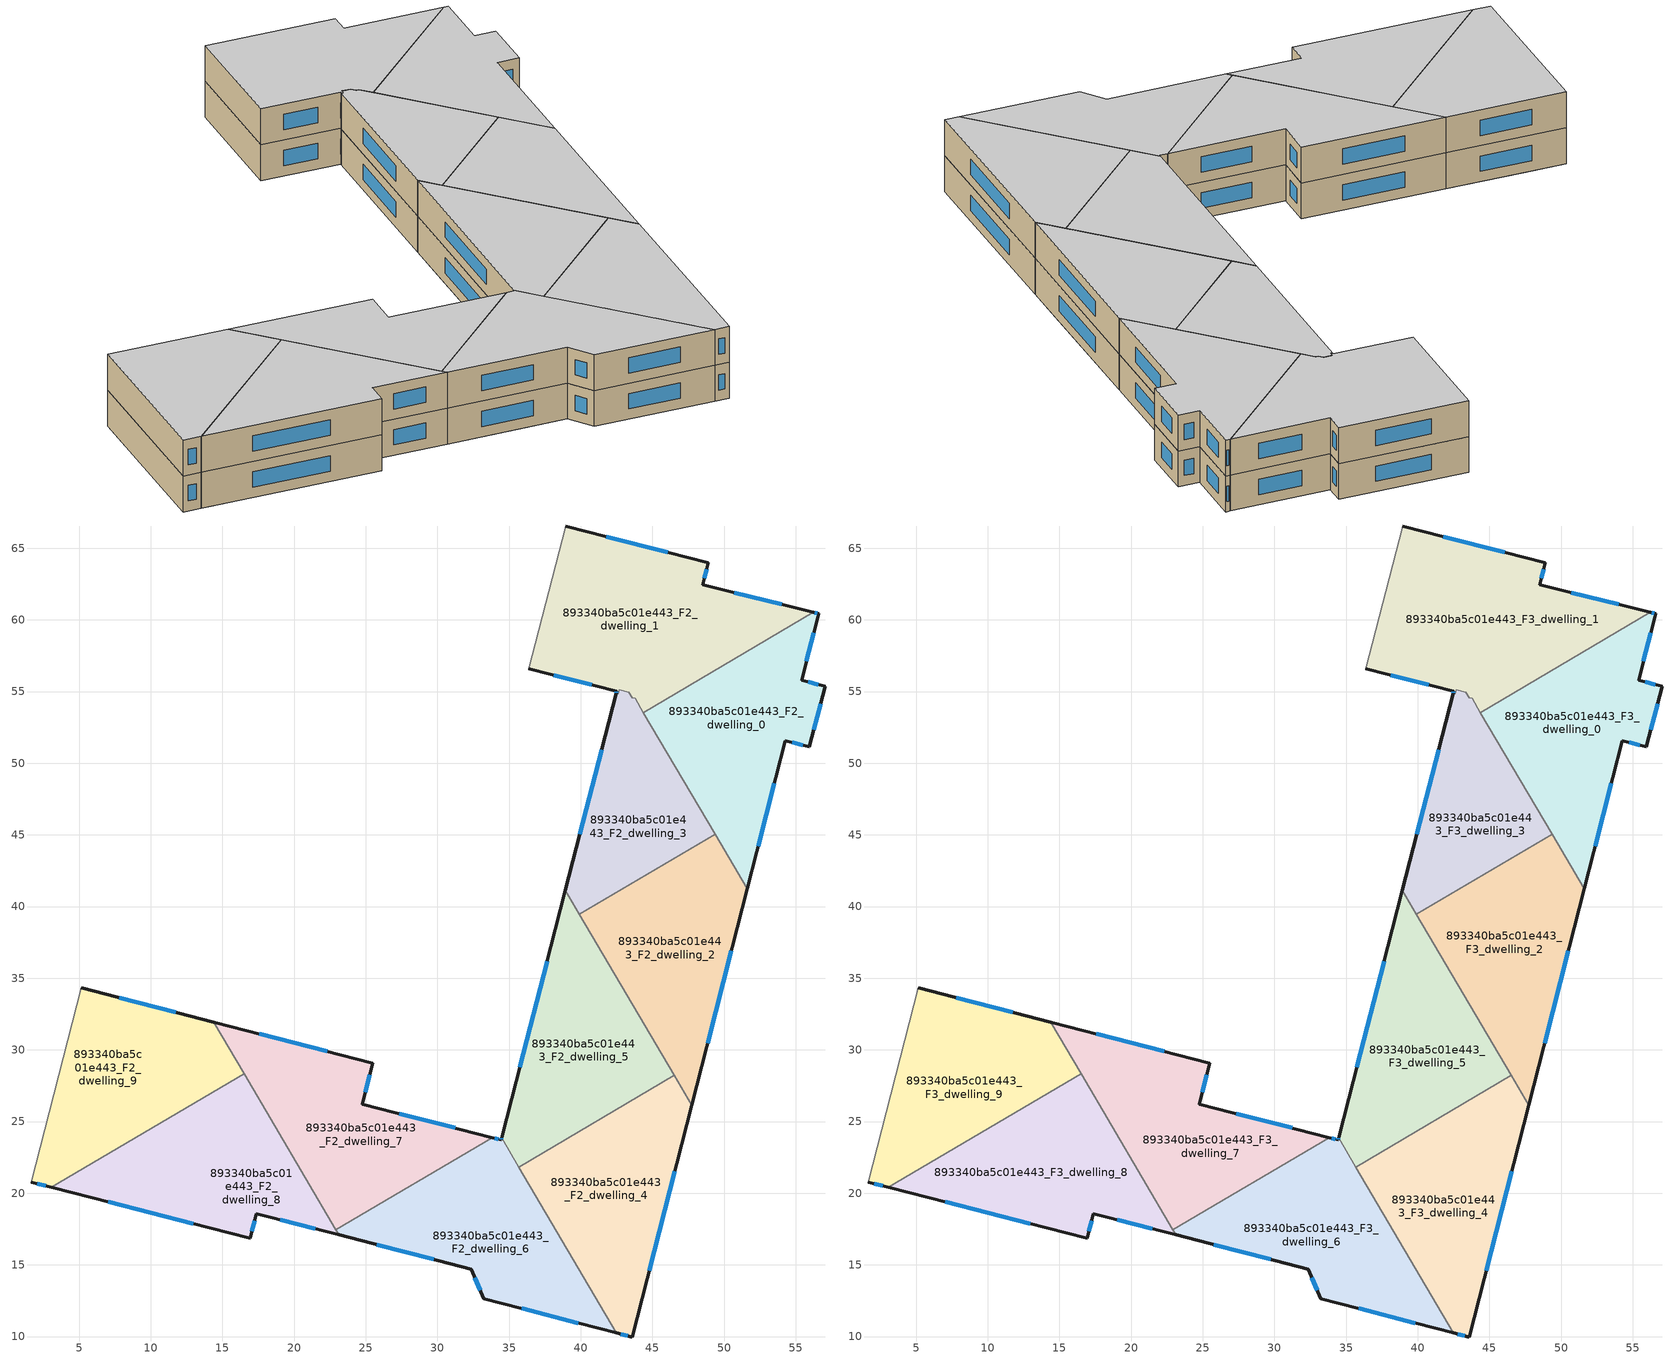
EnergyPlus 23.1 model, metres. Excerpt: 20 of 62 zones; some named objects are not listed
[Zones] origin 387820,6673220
893340ba5c01e443_F2_dwelling_0
 floor to 893340ba5c01e443_F1_dwelling_0 (EU_floor_Construction): 56.6,60.43 55.4,55.79 57.05,55.37 55.96,51.14 54.26,51.57 52.78,45.78 44.94,52.56 44.47,53.35 44.91,53.85 56.23,60.52 z6
 floor to 893340ba5c01e443_F1_dwelling_2 (EU_floor_Construction): 52.78,45.78 51.61,41.24 48.88,45.88 50.5,47.75 z6
 floor to 893340ba5c01e443_F1_dwelling_1 (EU_floor_Construction): 44.91,53.85 44.47,53.35 44.37,53.54 z6
 floor to 893340ba5c01e443_F1_dwelling_3 (EU_floor_Construction): 50.5,47.75 48.88,45.88 44.94,52.56 z6
 wall outside (EU_wall_Construction): 51.61,41.24 54.26,51.57 55.96,51.14 57.05,55.37 55.4,55.79 56.6,60.43 56.23,60.53 z6:9
 wall to 893340ba5c01e443_F2_dwelling_1 (EU_wall_Construction): 56.23,60.53 44.37,53.54 z6:9
 wall to 893340ba5c01e443_F2_dwelling_3 (EU_wall_Construction): 44.37,53.54 49.37,45.05 z6:9
 wall to 893340ba5c01e443_F2_dwelling_2 (EU_wall_Construction): 49.37,45.05 51.61,41.24 z6:9
 window (EU_Window_Construction): 56.27,52.35 56.74,54.16 / 54.75,51.45 55.47,51.26 / 52.37,44.19 53.5,48.62 / 56.5,60.46 56.34,60.5 / 55.74,57.12 56.26,59.11 / 56.58,55.49 55.87,55.67 z6.86:8.14
893340ba5c01e443_F2_dwelling_1
 floor to 893340ba5c01e443_F1_dwelling_1 (EU_floor_Construction): 48.9,63.98 48.51,62.46 51.68,61.67 44.91,53.85 44.37,53.54 43.78,54.53 43.58,54.58 43.36,54.95 42.69,55.12 42.61,54.83 42.47,54.87 42.5,55.01 36.37,56.59 38.94,66.55 z6
 floor to 893340ba5c01e443_F1_dwelling_0 (EU_floor_Construction): 56.23,60.52 44.91,53.85 51.68,61.67 z6
 wall outside (EU_wall_Construction): 36.37,56.59 42.5,55.01 42.47,54.87 / 56.23,60.53 48.51,62.46 48.9,63.98 38.94,66.55 z6:9
 wall adiabatic (EU_wall_Construction): 38.94,66.55 36.37,56.59 z6:9
 wall to 893340ba5c01e443_F2_dwelling_3 (EU_wall_Construction): 42.47,54.87 42.61,54.83 42.69,55.12 43.36,54.95 43.58,54.58 43.78,54.53 44.37,53.54 z6:9
 window (EU_Window_Construction): 42.49,54.97 42.48,54.91 / 38.12,56.14 40.75,55.46 / 46.05,64.72 41.79,65.82 / 48.62,62.89 48.79,63.55 / 54.03,61.08 50.71,61.91 z6.86:8.14
893340ba5c01e443_F2_dwelling_2
 floor to 893340ba5c01e443_F1_dwelling_2 (EU_floor_Construction): 49.37,45.05 51.61,41.24 48.52,29.15 43.33,33.64 41.28,37.12 46.9,43.59 z6
 floor adiabatic (EU_floor_Construction): 48.52,29.15 47.75,26.14 43.33,33.64 z6
 floor to 893340ba5c01e443_F1_dwelling_3 (EU_floor_Construction): 46.9,43.59 41.28,37.12 39.9,39.47 z6
 wall outside (EU_wall_Construction): 47.75,26.14 51.61,41.24 z6:9
 wall to 893340ba5c01e443_F2_dwelling_3 (EU_wall_Construction): 49.37,45.05 39.9,39.47 z6:9
 wall to 893340ba5c01e443_F2_dwelling_5 (EU_wall_Construction): 39.9,39.47 46.53,28.21 z6:9
 wall to 893340ba5c01e443_F2_dwelling_4 (EU_wall_Construction): 46.53,28.21 47.75,26.14 z6:9
 window (EU_Window_Construction): 48.85,30.46 50.51,36.92 z6.86:8.14
893340ba5c01e443_F2_dwelling_3
 floor to 893340ba5c01e443_F1_dwelling_3 (EU_floor_Construction): 44.94,52.56 48.88,45.88 46.9,43.59 39.9,39.47 38.92,41.13 42.43,54.74 z6
 floor to 893340ba5c01e443_F1_dwelling_2 (EU_floor_Construction): 48.88,45.88 49.37,45.05 46.9,43.59 z6
 floor to 893340ba5c01e443_F1_dwelling_1 (EU_floor_Construction): 43.78,54.53 44.47,53.35 44.28,53.13 42.43,54.74 42.47,54.87 42.61,54.83 42.69,55.12 43.36,54.95 43.58,54.58 z6
 floor to 893340ba5c01e443_F1_dwelling_0 (EU_floor_Construction): 44.48,53.35 44.94,52.56 44.28,53.13 z6
 wall outside (EU_wall_Construction): 42.47,54.87 38.92,41.13 z6:9
 wall to 893340ba5c01e443_F2_dwelling_5 (EU_wall_Construction): 38.92,41.13 39.9,39.47 z6:9
 window (EU_Window_Construction): 41.45,50.94 39.93,45.05 z6.86:8.14
893340ba5c01e443_F2_dwelling_4
 floor to 893340ba5c01e443_F1_dwelling_4 (EU_floor_Construction): 46.53,28.21 47.75,26.14 44.22,12.38 38.12,17.67 36.59,20.26 40.32,24.56 z6
 floor to 893340ba5c01e443_F1_dwelling_6 (EU_floor_Construction): 44.22,12.38 43.6,9.97 42.48,10.26 38.12,17.67 z6
 floor to 893340ba5c01e443_F1_dwelling_5 (EU_floor_Construction): 40.32,24.56 36.59,20.26 35.67,21.82 z6
 wall outside (EU_wall_Construction): 42.48,10.26 43.6,9.97 47.75,26.14 z6:9
 wall to 893340ba5c01e443_F2_dwelling_5 (EU_wall_Construction): 46.53,28.21 35.67,21.82 z6:9
 wall to 893340ba5c01e443_F2_dwelling_6 (EU_wall_Construction): 35.67,21.82 42.48,10.26 z6:9
 window (EU_Window_Construction): 44.79,14.59 46.56,21.52 / 42.8,10.17 43.28,10.05 z6.86:8.14
893340ba5c01e443_F2_dwelling_5
 floor to 893340ba5c01e443_F1_dwelling_5 (EU_floor_Construction): 43.33,33.63 45.3,30.3 40.32,24.56 35.67,21.82 34.47,23.86 38.15,38.13 z6
 floor to 893340ba5c01e443_F1_dwelling_4 (EU_floor_Construction): 45.3,30.3 46.53,28.21 40.32,24.56 z6
 floor adiabatic (EU_floor_Construction): 38.92,41.13 43.33,33.63 38.15,38.13 z6
 wall outside (EU_wall_Construction): 38.92,41.13 34.47,23.86 z6:9
 wall to 893340ba5c01e443_F2_dwelling_6 (EU_wall_Construction): 34.47,23.86 35.67,21.82 z6:9
 window (EU_Window_Construction): 37.65,36.19 35.74,28.79 z6.86:8.14
893340ba5c01e443_F2_dwelling_6
 floor to 893340ba5c01e443_F1_dwelling_6 (EU_floor_Construction): 38.12,17.67 42.48,10.26 33.24,12.64 32.37,14.71 29.12,15.54 25.79,18.42 27.09,19.92 32.11,22.88 z6
 floor to 893340ba5c01e443_F1_dwelling_4 (EU_floor_Construction): 36.59,20.25 38.12,17.67 35.97,19.53 z6
 floor to 893340ba5c01e443_F1_dwelling_8 (EU_floor_Construction): 29.12,15.54 23.14,17.08 22.92,17.46 25.29,18.86 z6
 floor to 893340ba5c01e443_F1_dwelling_7 (EU_floor_Construction): 27.09,19.92 25.79,18.42 25.29,18.86 z6
 floor adiabatic (EU_floor_Construction): 34.47,23.86 36.59,20.25 35.97,19.53 32.11,22.88 33.82,23.88 34.43,23.72 z6
 wall outside (EU_wall_Construction): 34.47,23.86 34.43,23.72 33.82,23.88 / 23.14,17.08 32.37,14.71 33.24,12.64 42.48,10.26 z6:9
 wall to 893340ba5c01e443_F2_dwelling_7 (EU_wall_Construction): 33.82,23.88 22.92,17.46 z6:9
 wall to 893340ba5c01e443_F2_dwelling_8 (EU_wall_Construction): 22.92,17.46 23.14,17.08 z6:9
 window (EU_Window_Construction): 34.26,23.77 33.99,23.84 / 34.46,23.82 34.45,23.76 / 35.88,11.96 39.84,10.94 / 32.62,14.12 32.99,13.23 / 25.78,16.4 29.73,15.39 z6.86:8.14
893340ba5c01e443_F2_dwelling_7
 floor to 893340ba5c01e443_F1_dwelling_7 (EU_floor_Construction): 25.48,29.08 24.75,26.22 29.73,24.94 30.7,24.09 27.09,19.92 25.29,18.86 18.77,24.51 14.39,31.94 z6
 floor to 893340ba5c01e443_F1_dwelling_6 (EU_floor_Construction): 32.11,22.88 27.09,19.92 30.7,24.09 z6
 floor to 893340ba5c01e443_F1_dwelling_8 (EU_floor_Construction): 25.29,18.86 22.92,17.46 18.77,24.51 z6
 floor adiabatic (EU_floor_Construction): 33.82,23.88 32.11,22.88 29.73,24.94 z6
 wall outside (EU_wall_Construction): 33.82,23.88 24.75,26.22 25.48,29.08 14.39,31.94 z6:9
 wall to 893340ba5c01e443_F2_dwelling_9 (EU_wall_Construction): 14.39,31.94 16.51,28.34 z6:9
 wall to 893340ba5c01e443_F2_dwelling_8 (EU_wall_Construction): 16.51,28.34 22.92,17.46 z6:9
 window (EU_Window_Construction): 31.23,24.55 27.34,25.55 / 22.32,29.89 17.56,31.12 / 24.96,27.04 25.27,28.26 z6.86:8.14
893340ba5c01e443_F2_dwelling_8
 floor to 893340ba5c01e443_F1_dwelling_8 (EU_floor_Construction): 18.77,24.51 23.14,17.08 17.37,18.57 16.92,16.85 10.71,18.45 17.16,25.9 z6
 floor to 893340ba5c01e443_F1_dwelling_9 (EU_floor_Construction): 17.16,25.9 10.71,18.45 3.82,20.22 4.94,21.52 15.22,27.58 z6
 floor to 893340ba5c01e443_F1_dwelling_10 (EU_floor_Construction): 4.94,21.52 3.82,20.22 3.07,20.42 z6
 floor to 893340ba5c01e443_F1_dwelling_7 (EU_floor_Construction): 16.51,28.34 18.77,24.51 15.22,27.58 z6
 wall outside (EU_wall_Construction): 3.07,20.42 16.92,16.85 17.37,18.57 23.14,17.08 z6:9
 wall to 893340ba5c01e443_F2_dwelling_9 (EU_wall_Construction): 16.51,28.34 3.07,20.42 z6:9
 window (EU_Window_Construction): 19.02,18.15 21.49,17.51 / 17.05,17.34 17.24,18.08 / 7.03,19.4 12.96,17.87 z6.86:8.14
893340ba5c01e443_F2_dwelling_9
 floor to 893340ba5c01e443_F1_dwelling_10 (EU_floor_Construction): 8.41,33.48 12.35,30.07 4.94,21.52 3.07,20.42 1.67,20.78 5.16,34.32 z6
 floor to 893340ba5c01e443_F1_dwelling_7 (EU_floor_Construction): 14.39,31.94 16.51,28.34 15.22,27.58 8.41,33.48 z6
 floor to 893340ba5c01e443_F1_dwelling_9 (EU_floor_Construction): 15.22,27.58 4.94,21.52 12.35,30.07 z6
 wall outside (EU_wall_Construction): 1.67,20.78 3.07,20.42 / 14.39,31.94 5.16,34.32 z6:9
 wall adiabatic (EU_wall_Construction): 5.16,34.32 1.67,20.78 z6:9
 window (EU_Window_Construction): 2.07,20.68 2.67,20.52 / 11.75,32.62 7.8,33.64 z6.86:8.14
893340ba5c01e443_F3_dwelling_0
 floor to 893340ba5c01e443_F2_dwelling_0 (EU_floor_Construction): 56.6,60.43 55.4,55.79 57.05,55.37 55.96,51.14 54.26,51.57 51.61,41.24 44.37,53.54 56.23,60.53 z9
 wall outside (EU_wall_Construction): 51.61,41.24 54.26,51.57 55.96,51.14 57.05,55.37 55.4,55.79 56.6,60.43 56.23,60.53 z9:12
 wall to 893340ba5c01e443_F3_dwelling_1 (EU_wall_Construction): 56.23,60.53 44.37,53.54 z9:12
 wall to 893340ba5c01e443_F3_dwelling_3 (EU_wall_Construction): 44.37,53.54 49.37,45.05 z9:12
 wall to 893340ba5c01e443_F3_dwelling_2 (EU_wall_Construction): 49.37,45.05 51.61,41.24 z9:12
 window (EU_Window_Construction): 56.27,52.35 56.74,54.16 / 54.75,51.45 55.47,51.26 / 52.37,44.19 53.5,48.62 / 56.5,60.46 56.34,60.5 / 55.74,57.12 56.26,59.11 / 56.58,55.49 55.87,55.67 z9.86:11.14
 ceiling to 893340ba5c01e443_F4_dwelling_0 (EU_floor_Construction): 51.61,41.24 54.26,51.57 55.96,51.14 57.05,55.37 55.4,55.79 56.6,60.43 56.23,60.53 44.37,53.54 z12
893340ba5c01e443_F3_dwelling_1
 floor to 893340ba5c01e443_F2_dwelling_1 (EU_floor_Construction): 56.23,60.53 44.37,53.54 43.78,54.53 43.58,54.58 43.36,54.95 42.69,55.12 42.61,54.83 42.47,54.87 42.5,55.01 36.37,56.59 38.94,66.55 48.9,63.98 48.51,62.46 z9
 wall outside (EU_wall_Construction): 36.37,56.59 42.5,55.01 42.47,54.87 / 56.23,60.53 48.51,62.46 48.9,63.98 38.94,66.55 z9:12
 wall adiabatic (EU_wall_Construction): 38.94,66.55 36.37,56.59 z9:12
 wall to 893340ba5c01e443_F3_dwelling_3 (EU_wall_Construction): 42.47,54.87 42.61,54.83 42.69,55.12 43.36,54.95 43.58,54.58 43.78,54.53 44.37,53.54 z9:12
 window (EU_Window_Construction): 42.49,54.97 42.48,54.91 / 38.12,56.14 40.75,55.46 / 46.05,64.72 41.79,65.82 / 48.62,62.89 48.79,63.55 / 54.03,61.08 50.71,61.91 z9.86:11.14
 ceiling to 893340ba5c01e443_F4_dwelling_1 (EU_floor_Construction): 56.23,60.53 48.51,62.46 48.9,63.98 38.94,66.55 36.37,56.59 42.5,55.01 42.47,54.87 42.61,54.83 42.69,55.12 43.36,54.95 43.58,54.58 43.78,54.53 44.37,53.54 z12
893340ba5c01e443_F3_dwelling_2
 floor to 893340ba5c01e443_F2_dwelling_2 (EU_floor_Construction): 49.37,45.05 51.61,41.24 47.75,26.14 39.9,39.47 z9
 wall outside (EU_wall_Construction): 47.75,26.14 51.61,41.24 z9:12
 wall to 893340ba5c01e443_F3_dwelling_3 (EU_wall_Construction): 49.37,45.05 39.9,39.47 z9:12
 wall to 893340ba5c01e443_F3_dwelling_5 (EU_wall_Construction): 39.9,39.47 46.53,28.21 z9:12
 wall to 893340ba5c01e443_F3_dwelling_4 (EU_wall_Construction): 46.53,28.21 47.75,26.14 z9:12
 window (EU_Window_Construction): 48.85,30.46 50.51,36.92 z9.86:11.14
 ceiling to 893340ba5c01e443_F4_dwelling_2 (EU_floor_Construction): 47.75,26.14 51.61,41.24 49.37,45.05 39.9,39.47 z12
893340ba5c01e443_F3_dwelling_3
 floor to 893340ba5c01e443_F2_dwelling_3 (EU_floor_Construction): 43.78,54.53 49.37,45.05 39.9,39.47 38.92,41.13 42.47,54.87 42.61,54.83 42.69,55.12 43.36,54.95 43.58,54.58 z9
 wall outside (EU_wall_Construction): 42.47,54.87 38.92,41.13 z9:12
 wall to 893340ba5c01e443_F3_dwelling_5 (EU_wall_Construction): 38.92,41.13 39.9,39.47 z9:12
 window (EU_Window_Construction): 41.45,50.94 39.93,45.05 z9.86:11.14
 ceiling to 893340ba5c01e443_F4_dwelling_3 (EU_floor_Construction): 49.37,45.05 43.78,54.53 43.58,54.58 43.36,54.95 42.69,55.12 42.61,54.83 42.47,54.87 38.92,41.13 39.9,39.47 z12
893340ba5c01e443_F3_dwelling_4
 floor to 893340ba5c01e443_F2_dwelling_4 (EU_floor_Construction): 46.53,28.21 47.75,26.14 43.6,9.97 42.48,10.26 35.67,21.82 z9
 wall outside (EU_wall_Construction): 42.48,10.26 43.6,9.97 47.75,26.14 z9:12
 wall to 893340ba5c01e443_F3_dwelling_5 (EU_wall_Construction): 46.53,28.21 35.67,21.82 z9:12
 wall to 893340ba5c01e443_F3_dwelling_6 (EU_wall_Construction): 35.67,21.82 42.48,10.26 z9:12
 window (EU_Window_Construction): 44.79,14.59 46.56,21.52 / 42.8,10.17 43.28,10.05 z9.86:11.14
 ceiling to 893340ba5c01e443_F4_dwelling_4 (EU_floor_Construction): 43.6,9.97 47.75,26.14 46.53,28.21 35.67,21.82 42.48,10.26 z12
893340ba5c01e443_F3_dwelling_5
 floor to 893340ba5c01e443_F2_dwelling_5 (EU_floor_Construction): 38.92,41.13 46.53,28.21 35.67,21.82 34.47,23.86 z9
 wall outside (EU_wall_Construction): 38.92,41.13 34.47,23.86 z9:12
 wall to 893340ba5c01e443_F3_dwelling_6 (EU_wall_Construction): 34.47,23.86 35.67,21.82 z9:12
 window (EU_Window_Construction): 37.65,36.19 35.74,28.79 z9.86:11.14
 ceiling to 893340ba5c01e443_F4_dwelling_5 (EU_floor_Construction): 46.53,28.21 38.92,41.13 34.47,23.86 35.67,21.82 z12
893340ba5c01e443_F3_dwelling_6
 floor to 893340ba5c01e443_F2_dwelling_6 (EU_floor_Construction): 34.47,23.86 42.48,10.26 33.24,12.64 32.37,14.71 23.14,17.08 22.92,17.46 33.82,23.88 34.43,23.72 z9
 wall outside (EU_wall_Construction): 34.47,23.86 34.43,23.72 33.82,23.88 / 23.14,17.08 32.37,14.71 33.24,12.64 42.48,10.26 z9:12
 wall to 893340ba5c01e443_F3_dwelling_7 (EU_wall_Construction): 33.82,23.88 22.92,17.46 z9:12
 wall to 893340ba5c01e443_F3_dwelling_8 (EU_wall_Construction): 22.92,17.46 23.14,17.08 z9:12
 window (EU_Window_Construction): 34.26,23.77 33.99,23.84 / 34.46,23.82 34.45,23.76 / 35.88,11.96 39.84,10.94 / 32.62,14.12 32.99,13.23 / 25.78,16.4 29.73,15.39 z9.86:11.14
 ceiling to 893340ba5c01e443_F4_dwelling_6 (EU_floor_Construction): 42.48,10.26 34.47,23.86 34.43,23.72 33.82,23.88 22.92,17.46 23.14,17.08 32.37,14.71 33.24,12.64 z12
893340ba5c01e443_F3_dwelling_7
 floor to 893340ba5c01e443_F2_dwelling_7 (EU_floor_Construction): 33.82,23.88 22.92,17.46 14.39,31.94 25.48,29.08 24.75,26.22 z9
 wall outside (EU_wall_Construction): 33.82,23.88 24.75,26.22 25.48,29.08 14.39,31.94 z9:12
 wall to 893340ba5c01e443_F3_dwelling_9 (EU_wall_Construction): 14.39,31.94 16.51,28.34 z9:12
 wall to 893340ba5c01e443_F3_dwelling_8 (EU_wall_Construction): 16.51,28.34 22.92,17.46 z9:12
 window (EU_Window_Construction): 31.23,24.55 27.34,25.55 / 22.32,29.89 17.56,31.12 / 24.96,27.04 25.27,28.26 z9.86:11.14
 ceiling to 893340ba5c01e443_F4_dwelling_7 (EU_floor_Construction): 33.82,23.88 24.75,26.22 25.48,29.08 14.39,31.94 22.92,17.46 z12
893340ba5c01e443_F3_dwelling_8
 floor to 893340ba5c01e443_F2_dwelling_8 (EU_floor_Construction): 16.51,28.34 23.14,17.08 17.37,18.57 16.92,16.85 3.07,20.42 z9
 wall outside (EU_wall_Construction): 3.07,20.42 16.92,16.85 17.37,18.57 23.14,17.08 z9:12
 wall to 893340ba5c01e443_F3_dwelling_9 (EU_wall_Construction): 16.51,28.34 3.07,20.42 z9:12
 window (EU_Window_Construction): 19.02,18.15 21.49,17.51 / 17.05,17.34 17.24,18.08 / 7.03,19.4 12.96,17.87 z9.86:11.14
 ceiling to 893340ba5c01e443_F4_dwelling_8 (EU_floor_Construction): 23.14,17.08 16.51,28.34 3.07,20.42 16.92,16.85 17.37,18.57 z12
893340ba5c01e443_F3_dwelling_9
 floor to 893340ba5c01e443_F2_dwelling_9 (EU_floor_Construction): 14.39,31.94 16.51,28.34 3.07,20.42 1.67,20.78 5.16,34.32 z9
 wall outside (EU_wall_Construction): 1.67,20.78 3.07,20.42 / 14.39,31.94 5.16,34.32 z9:12
 wall adiabatic (EU_wall_Construction): 5.16,34.32 1.67,20.78 z9:12
 window (EU_Window_Construction): 2.07,20.68 2.67,20.52 / 11.75,32.62 7.8,33.64 z9.86:11.14
 ceiling to 893340ba5c01e443_F4_dwelling_9 (EU_floor_Construction): 16.51,28.34 14.39,31.94 5.16,34.32 1.67,20.78 3.07,20.42 z12
[Building]
EU S2 Campaign: North Axis=0; Terrain=City; Solar Distribution=FullExterior
[Site:Location]
Helsinki-Vantaa.AP: Latitude=60.317; Longitude=24.963; Time Zone=2; Elevation=54.6
[SizingPeriod:WeatherFileDays]
AnnualSizingPeriod: Begin Month=1; Begin Day of Month=1; End Month=12; End Day of Month=31; Day of Week for Start Day=Monday; Use Weather File Daylight Saving Period=No; Use Weather File Rain and Snow Indicators=No
[MATERIAL]
EU_InternalMass_Material: Roughness=MediumRough; Thickness=0.1; Conductivity=1; Density=1800; Specific Heat=900; Thermal Absorptance=0.9; Solar Absorptance=0.7; Visible Absorptance=0.7
[MATERIAL:NOMASS] Roughness=MediumRough; Thermal Absorptance=0.9; Solar Absorptance=0.7; Visible Absorptance=0.7
Name | Thermal Resistance
EU_wall_NoMass | 5.91765
EU_floor_NoMass | 6.2875
[WINDOWMATERIAL:SIMPLEGLAZINGSYSTEM]
EU_Window_SimpleGlazing: UFactor=0.994035; Solar Heat Gain Coefficient=0.7; Visible Transmittance=0.7
[CONSTRUCTION]
EU_wall_Construction: EU_wall_NoMass
EU_floor_Construction: EU_floor_NoMass
EU_Window_Construction: EU_Window_SimpleGlazing
EU_InternalMass_Construction: EU_InternalMass_Material
[ZONE] Type=1; Multiplier=1; Ceiling Height=autocalculate; Floor Area=autocalculate; Part of Total Floor Area=Yes
Name | Volume
893340ba5c01e443_F2_dwelling_0; 893340ba5c01e443_F3_dwelling_0; 893340ba5c01e443_F2_dwelling_9; 893340ba5c01e443_F3_dwelling_9 | 327.978
893340ba5c01e443_F2_dwelling_1; 893340ba5c01e443_F3_dwelling_1 | 413.249
893340ba5c01e443_F2_dwelling_2; 893340ba5c01e443_F3_dwelling_2 | 327.999
893340ba5c01e443_F2_dwelling_3; 893340ba5c01e443_F3_dwelling_3 | 242.728
893340ba5c01e443_F2_dwelling_4; 893340ba5c01e443_F3_dwelling_4; 893340ba5c01e443_F2_dwelling_7; 893340ba5c01e443_F3_dwelling_7 | 327.981
893340ba5c01e443_F2_dwelling_5; 893340ba5c01e443_F3_dwelling_5 | 327.992
893340ba5c01e443_F2_dwelling_6; 893340ba5c01e443_F3_dwelling_6 | 327.973
893340ba5c01e443_F2_dwelling_8; 893340ba5c01e443_F3_dwelling_8 | 328.012
[INTERNALMASS] Construction=EU_InternalMass_Construction
Name | Zone or ZoneList | Surface Area
893340ba5c01e443_F2_dwelling_0_EU_InternalMass | 893340ba5c01e443_F2_dwelling_0 | 109.326
893340ba5c01e443_F2_dwelling_1_EU_InternalMass | 893340ba5c01e443_F2_dwelling_1 | 137.752
893340ba5c01e443_F2_dwelling_2_EU_InternalMass | 893340ba5c01e443_F2_dwelling_2 | 109.333
893340ba5c01e443_F2_dwelling_3_EU_InternalMass | 893340ba5c01e443_F2_dwelling_3 | 80.908
893340ba5c01e443_F2_dwelling_4_EU_InternalMass | 893340ba5c01e443_F2_dwelling_4 | 109.327
893340ba5c01e443_F2_dwelling_5_EU_InternalMass | 893340ba5c01e443_F2_dwelling_5 | 109.33
893340ba5c01e443_F2_dwelling_6_EU_InternalMass | 893340ba5c01e443_F2_dwelling_6 | 109.324
893340ba5c01e443_F2_dwelling_7_EU_InternalMass | 893340ba5c01e443_F2_dwelling_7 | 109.328
893340ba5c01e443_F2_dwelling_8_EU_InternalMass | 893340ba5c01e443_F2_dwelling_8 | 109.337
893340ba5c01e443_F2_dwelling_9_EU_InternalMass | 893340ba5c01e443_F2_dwelling_9 | 109.326
893340ba5c01e443_F3_dwelling_0_EU_InternalMass | 893340ba5c01e443_F3_dwelling_0 | 109.326
893340ba5c01e443_F3_dwelling_1_EU_InternalMass | 893340ba5c01e443_F3_dwelling_1 | 137.752
893340ba5c01e443_F3_dwelling_2_EU_InternalMass | 893340ba5c01e443_F3_dwelling_2 | 109.333
893340ba5c01e443_F3_dwelling_3_EU_InternalMass | 893340ba5c01e443_F3_dwelling_3 | 80.908
893340ba5c01e443_F3_dwelling_4_EU_InternalMass | 893340ba5c01e443_F3_dwelling_4 | 109.327
893340ba5c01e443_F3_dwelling_5_EU_InternalMass | 893340ba5c01e443_F3_dwelling_5 | 109.33
893340ba5c01e443_F3_dwelling_6_EU_InternalMass | 893340ba5c01e443_F3_dwelling_6 | 109.324
893340ba5c01e443_F3_dwelling_7_EU_InternalMass | 893340ba5c01e443_F3_dwelling_7 | 109.328
893340ba5c01e443_F3_dwelling_8_EU_InternalMass | 893340ba5c01e443_F3_dwelling_8 | 109.337
893340ba5c01e443_F3_dwelling_9_EU_InternalMass | 893340ba5c01e443_F3_dwelling_9 | 109.326
[OTHEREQUIPMENT] Fuel Type=Electricity; Design Level Calculation Method=Watts/Area; Power per Zone Floor Area=1; Fraction Latent=0; Fraction Radiant=0; Fraction Lost=0; Carbon Dioxide Generation Rate=0; EndUse Subcategory=EU_Step8_InternalGains
Name | Zone or ZoneList or Space or SpaceList | Schedule
EU_Step8_InternalGain_893340ba5c01e443_F2_dwelling_0_f000 | 893340ba5c01e443_F2_dwelling_0 | EU_Step8_GainSchedule_893340ba5c01e443_F2_dwelling_0_f000
EU_Step8_InternalGain_893340ba5c01e443_F2_dwelling_1_f000 | 893340ba5c01e443_F2_dwelling_1 | EU_Step8_GainSchedule_893340ba5c01e443_F2_dwelling_1_f000
EU_Step8_InternalGain_893340ba5c01e443_F2_dwelling_2_f000 | 893340ba5c01e443_F2_dwelling_2 | EU_Step8_GainSchedule_893340ba5c01e443_F2_dwelling_2_f000
EU_Step8_InternalGain_893340ba5c01e443_F2_dwelling_3_f000 | 893340ba5c01e443_F2_dwelling_3 | EU_Step8_GainSchedule_893340ba5c01e443_F2_dwelling_3_f000
EU_Step8_InternalGain_893340ba5c01e443_F2_dwelling_4_f000 | 893340ba5c01e443_F2_dwelling_4 | EU_Step8_GainSchedule_893340ba5c01e443_F2_dwelling_4_f000
EU_Step8_InternalGain_893340ba5c01e443_F2_dwelling_5_f000 | 893340ba5c01e443_F2_dwelling_5 | EU_Step8_GainSchedule_893340ba5c01e443_F2_dwelling_5_f000
EU_Step8_InternalGain_893340ba5c01e443_F2_dwelling_6_f000 | 893340ba5c01e443_F2_dwelling_6 | EU_Step8_GainSchedule_893340ba5c01e443_F2_dwelling_6_f000
EU_Step8_InternalGain_893340ba5c01e443_F2_dwelling_7_f000 | 893340ba5c01e443_F2_dwelling_7 | EU_Step8_GainSchedule_893340ba5c01e443_F2_dwelling_7_f000
EU_Step8_InternalGain_893340ba5c01e443_F2_dwelling_8_f000 | 893340ba5c01e443_F2_dwelling_8 | EU_Step8_GainSchedule_893340ba5c01e443_F2_dwelling_8_f000
EU_Step8_InternalGain_893340ba5c01e443_F2_dwelling_9_f000 | 893340ba5c01e443_F2_dwelling_9 | EU_Step8_GainSchedule_893340ba5c01e443_F2_dwelling_9_f000
EU_Step8_InternalGain_893340ba5c01e443_F3_dwelling_0_f000 | 893340ba5c01e443_F3_dwelling_0 | EU_Step8_GainSchedule_893340ba5c01e443_F3_dwelling_0_f000
EU_Step8_InternalGain_893340ba5c01e443_F3_dwelling_1_f000 | 893340ba5c01e443_F3_dwelling_1 | EU_Step8_GainSchedule_893340ba5c01e443_F3_dwelling_1_f000
EU_Step8_InternalGain_893340ba5c01e443_F3_dwelling_2_f000 | 893340ba5c01e443_F3_dwelling_2 | EU_Step8_GainSchedule_893340ba5c01e443_F3_dwelling_2_f000
EU_Step8_InternalGain_893340ba5c01e443_F3_dwelling_3_f000 | 893340ba5c01e443_F3_dwelling_3 | EU_Step8_GainSchedule_893340ba5c01e443_F3_dwelling_3_f000
EU_Step8_InternalGain_893340ba5c01e443_F3_dwelling_4_f000 | 893340ba5c01e443_F3_dwelling_4 | EU_Step8_GainSchedule_893340ba5c01e443_F3_dwelling_4_f000
EU_Step8_InternalGain_893340ba5c01e443_F3_dwelling_5_f000 | 893340ba5c01e443_F3_dwelling_5 | EU_Step8_GainSchedule_893340ba5c01e443_F3_dwelling_5_f000
EU_Step8_InternalGain_893340ba5c01e443_F3_dwelling_6_f000 | 893340ba5c01e443_F3_dwelling_6 | EU_Step8_GainSchedule_893340ba5c01e443_F3_dwelling_6_f000
EU_Step8_InternalGain_893340ba5c01e443_F3_dwelling_7_f000 | 893340ba5c01e443_F3_dwelling_7 | EU_Step8_GainSchedule_893340ba5c01e443_F3_dwelling_7_f000
EU_Step8_InternalGain_893340ba5c01e443_F3_dwelling_8_f000 | 893340ba5c01e443_F3_dwelling_8 | EU_Step8_GainSchedule_893340ba5c01e443_F3_dwelling_8_f000
EU_Step8_InternalGain_893340ba5c01e443_F3_dwelling_9_f000 | 893340ba5c01e443_F3_dwelling_9 | EU_Step8_GainSchedule_893340ba5c01e443_F3_dwelling_9_f000
[ZONEVENTILATION:DESIGNFLOWRATE] Schedule=EU_AlwaysOn; Design Flow Rate Calculation Method=AirChanges/Hour; Air Changes per Hour=0.596421; Ventilation Type=Natural; Fan Pressure Rise=0; Fan Total Efficiency=1; Constant Term Coefficient=1; Temperature Term Coefficient=0; Velocity Term Coefficient=0; Velocity Squared Term Coefficient=0; Minimum Indoor Temperature=-100; Maximum Indoor Temperature=100; Delta Temperature=-100; Minimum Outdoor Temperature=-100; Maximum Outdoor Temperature=100; Maximum Wind Speed=40
Name | Zone or ZoneList or Space or SpaceList
EU_ConstantAir_893340ba5c01e443_F2_dwelling_0 | 893340ba5c01e443_F2_dwelling_0
EU_ConstantAir_893340ba5c01e443_F2_dwelling_1 | 893340ba5c01e443_F2_dwelling_1
EU_ConstantAir_893340ba5c01e443_F2_dwelling_2 | 893340ba5c01e443_F2_dwelling_2
EU_ConstantAir_893340ba5c01e443_F2_dwelling_3 | 893340ba5c01e443_F2_dwelling_3
EU_ConstantAir_893340ba5c01e443_F2_dwelling_4 | 893340ba5c01e443_F2_dwelling_4
EU_ConstantAir_893340ba5c01e443_F2_dwelling_5 | 893340ba5c01e443_F2_dwelling_5
EU_ConstantAir_893340ba5c01e443_F2_dwelling_6 | 893340ba5c01e443_F2_dwelling_6
EU_ConstantAir_893340ba5c01e443_F2_dwelling_7 | 893340ba5c01e443_F2_dwelling_7
EU_ConstantAir_893340ba5c01e443_F2_dwelling_8 | 893340ba5c01e443_F2_dwelling_8
EU_ConstantAir_893340ba5c01e443_F2_dwelling_9 | 893340ba5c01e443_F2_dwelling_9
EU_ConstantAir_893340ba5c01e443_F3_dwelling_0 | 893340ba5c01e443_F3_dwelling_0
EU_ConstantAir_893340ba5c01e443_F3_dwelling_1 | 893340ba5c01e443_F3_dwelling_1
EU_ConstantAir_893340ba5c01e443_F3_dwelling_2 | 893340ba5c01e443_F3_dwelling_2
EU_ConstantAir_893340ba5c01e443_F3_dwelling_3 | 893340ba5c01e443_F3_dwelling_3
EU_ConstantAir_893340ba5c01e443_F3_dwelling_4 | 893340ba5c01e443_F3_dwelling_4
EU_ConstantAir_893340ba5c01e443_F3_dwelling_5 | 893340ba5c01e443_F3_dwelling_5
EU_ConstantAir_893340ba5c01e443_F3_dwelling_6 | 893340ba5c01e443_F3_dwelling_6
EU_ConstantAir_893340ba5c01e443_F3_dwelling_7 | 893340ba5c01e443_F3_dwelling_7
EU_ConstantAir_893340ba5c01e443_F3_dwelling_8 | 893340ba5c01e443_F3_dwelling_8
EU_ConstantAir_893340ba5c01e443_F3_dwelling_9 | 893340ba5c01e443_F3_dwelling_9
[HVACTEMPLATE:ZONE:IDEALLOADSAIRSYSTEM] System Availability Schedule=EU_AlwaysOn; Maximum Heating Supply Air Temperature=50; Minimum Cooling Supply Air Temperature=13; Maximum Heating Supply Air Humidity Ratio=0.0156; Minimum Cooling Supply Air Humidity Ratio=0.0077; Heating Limit=NoLimit; Cooling Limit=NoLimit; Heating Availability Schedule=EU_AlwaysOn; Cooling Availability Schedule=EU_CoolingOff; Dehumidification Control Type=ConstantSensibleHeatRatio; Cooling Sensible Heat Ratio=0.7; Dehumidification Setpoint=60; Humidification Control Type=None; Humidification Setpoint=30; Outdoor Air Method=None; Outdoor Air Flow Rate per Person=0.00944; Outdoor Air Flow Rate per Zone Floor Area=0; Outdoor Air Flow Rate per Zone=0; Demand Controlled Ventilation Type=None; Outdoor Air Economizer Type=NoEconomizer; Heat Recovery Type=None; Sensible Heat Recovery Effectiveness=0.7; Latent Heat Recovery Effectiveness=0.65
Name | Template Thermostat
893340ba5c01e443_F2_dwelling_0 | EU_HeatOnly_893340ba5c01e443_F2_dwelling_0
893340ba5c01e443_F2_dwelling_1 | EU_HeatOnly_893340ba5c01e443_F2_dwelling_1
893340ba5c01e443_F2_dwelling_2 | EU_HeatOnly_893340ba5c01e443_F2_dwelling_2
893340ba5c01e443_F2_dwelling_3 | EU_HeatOnly_893340ba5c01e443_F2_dwelling_3
893340ba5c01e443_F2_dwelling_4 | EU_HeatOnly_893340ba5c01e443_F2_dwelling_4
893340ba5c01e443_F2_dwelling_5 | EU_HeatOnly_893340ba5c01e443_F2_dwelling_5
893340ba5c01e443_F2_dwelling_6 | EU_HeatOnly_893340ba5c01e443_F2_dwelling_6
893340ba5c01e443_F2_dwelling_7 | EU_HeatOnly_893340ba5c01e443_F2_dwelling_7
893340ba5c01e443_F2_dwelling_8 | EU_HeatOnly_893340ba5c01e443_F2_dwelling_8
893340ba5c01e443_F2_dwelling_9 | EU_HeatOnly_893340ba5c01e443_F2_dwelling_9
893340ba5c01e443_F3_dwelling_0 | EU_HeatOnly_893340ba5c01e443_F3_dwelling_0
893340ba5c01e443_F3_dwelling_1 | EU_HeatOnly_893340ba5c01e443_F3_dwelling_1
893340ba5c01e443_F3_dwelling_2 | EU_HeatOnly_893340ba5c01e443_F3_dwelling_2
893340ba5c01e443_F3_dwelling_3 | EU_HeatOnly_893340ba5c01e443_F3_dwelling_3
893340ba5c01e443_F3_dwelling_4 | EU_HeatOnly_893340ba5c01e443_F3_dwelling_4
893340ba5c01e443_F3_dwelling_5 | EU_HeatOnly_893340ba5c01e443_F3_dwelling_5
893340ba5c01e443_F3_dwelling_6 | EU_HeatOnly_893340ba5c01e443_F3_dwelling_6
893340ba5c01e443_F3_dwelling_7 | EU_HeatOnly_893340ba5c01e443_F3_dwelling_7
893340ba5c01e443_F3_dwelling_8 | EU_HeatOnly_893340ba5c01e443_F3_dwelling_8
893340ba5c01e443_F3_dwelling_9 | EU_HeatOnly_893340ba5c01e443_F3_dwelling_9
[SIZING:ZONE] Zone Cooling Design Supply Air Temperature Input Method=SupplyAirTemperature; Zone Cooling Design Supply Air Temperature=13; Zone Heating Design Supply Air Temperature Input Method=SupplyAirTemperature; Zone Heating Design Supply Air Temperature=50; Zone Cooling Design Supply Air Humidity Ratio=0.008; Zone Heating Design Supply Air Humidity Ratio=0.008; Cooling Design Air Flow Method=DesignDay; Cooling Design Air Flow Rate=0; Cooling Minimum Air Flow per Zone Floor Area=0.000762; Cooling Minimum Air Flow=0; Cooling Minimum Air Flow Fraction=0.2; Heating Design Air Flow Method=DesignDay; Heating Design Air Flow Rate=0; Heating Maximum Air Flow per Zone Floor Area=0.002032; Heating Maximum Air Flow=0.141576; Heating Maximum Air Flow Fraction=0.3; Account for Dedicated Outdoor Air System=No; Dedicated Outdoor Air System Control Strategy=NeutralSupplyAir; Dedicated Outdoor Air Low Setpoint Temperature for Design=autosize; Dedicated Outdoor Air High Setpoint Temperature for Design=autosize; Zone Load Sizing Method=Sensible Load Only No Latent Load; Zone Latent Cooling Design Supply Air Humidity Ratio Input Method=HumidityRatioDifference; Zone Cooling Design Supply Air Humidity Ratio Difference=0.005; Zone Latent Heating Design Supply Air Humidity Ratio Input Method=HumidityRatioDifference; Zone Humidification Design Supply Air Humidity Ratio Difference=0.005
893340ba5c01e443_F2_dwelling_0; 893340ba5c01e443_F2_dwelling_1; 893340ba5c01e443_F2_dwelling_2; 893340ba5c01e443_F2_dwelling_3; 893340ba5c01e443_F2_dwelling_4; 893340ba5c01e443_F2_dwelling_5; 893340ba5c01e443_F2_dwelling_6; 893340ba5c01e443_F2_dwelling_7; 893340ba5c01e443_F2_dwelling_8; 893340ba5c01e443_F2_dwelling_9; 893340ba5c01e443_F3_dwelling_0; 893340ba5c01e443_F3_dwelling_1; 893340ba5c01e443_F3_dwelling_2; 893340ba5c01e443_F3_dwelling_3; 893340ba5c01e443_F3_dwelling_4; 893340ba5c01e443_F3_dwelling_5; 893340ba5c01e443_F3_dwelling_6; 893340ba5c01e443_F3_dwelling_7; 893340ba5c01e443_F3_dwelling_8; 893340ba5c01e443_F3_dwelling_9
[SCHEDULE:CONSTANT]
Name | Hourly Value
EU_AlwaysOn | 1
EU_CoolingOff | 0
[SCHEDULE:FILE] Column Number=1; Rows to Skip at Top=0; Number of Hours of Data=8760; Column Separator=Comma; Interpolate to Timestep=No; Minutes per Item=60; Adjust Schedule for Daylight Savings=Yes
Name | File
EU_Step8_GainSchedule_893340ba5c01e443_F2_dwelling_0_f000 | ../../schedules/893340ba5c01e443/893340ba5c01e443_F2_dwelling_0_f000_gain.csv
EU_Step8_GainSchedule_893340ba5c01e443_F2_dwelling_1_f000 | ../../schedules/893340ba5c01e443/893340ba5c01e443_F2_dwelling_1_f000_gain.csv
EU_Step8_GainSchedule_893340ba5c01e443_F2_dwelling_2_f000 | ../../schedules/893340ba5c01e443/893340ba5c01e443_F2_dwelling_2_f000_gain.csv
EU_Step8_GainSchedule_893340ba5c01e443_F2_dwelling_3_f000 | ../../schedules/893340ba5c01e443/893340ba5c01e443_F2_dwelling_3_f000_gain.csv
EU_Step8_GainSchedule_893340ba5c01e443_F2_dwelling_4_f000 | ../../schedules/893340ba5c01e443/893340ba5c01e443_F2_dwelling_4_f000_gain.csv
EU_Step8_GainSchedule_893340ba5c01e443_F2_dwelling_5_f000 | ../../schedules/893340ba5c01e443/893340ba5c01e443_F2_dwelling_5_f000_gain.csv
EU_Step8_GainSchedule_893340ba5c01e443_F2_dwelling_6_f000 | ../../schedules/893340ba5c01e443/893340ba5c01e443_F2_dwelling_6_f000_gain.csv
EU_Step8_GainSchedule_893340ba5c01e443_F2_dwelling_7_f000 | ../../schedules/893340ba5c01e443/893340ba5c01e443_F2_dwelling_7_f000_gain.csv
EU_Step8_GainSchedule_893340ba5c01e443_F2_dwelling_8_f000 | ../../schedules/893340ba5c01e443/893340ba5c01e443_F2_dwelling_8_f000_gain.csv
EU_Step8_GainSchedule_893340ba5c01e443_F2_dwelling_9_f000 | ../../schedules/893340ba5c01e443/893340ba5c01e443_F2_dwelling_9_f000_gain.csv
EU_Step8_GainSchedule_893340ba5c01e443_F3_dwelling_0_f000 | ../../schedules/893340ba5c01e443/893340ba5c01e443_F3_dwelling_0_f000_gain.csv
EU_Step8_GainSchedule_893340ba5c01e443_F3_dwelling_1_f000 | ../../schedules/893340ba5c01e443/893340ba5c01e443_F3_dwelling_1_f000_gain.csv
EU_Step8_GainSchedule_893340ba5c01e443_F3_dwelling_2_f000 | ../../schedules/893340ba5c01e443/893340ba5c01e443_F3_dwelling_2_f000_gain.csv
EU_Step8_GainSchedule_893340ba5c01e443_F3_dwelling_3_f000 | ../../schedules/893340ba5c01e443/893340ba5c01e443_F3_dwelling_3_f000_gain.csv
EU_Step8_GainSchedule_893340ba5c01e443_F3_dwelling_4_f000 | ../../schedules/893340ba5c01e443/893340ba5c01e443_F3_dwelling_4_f000_gain.csv
EU_Step8_GainSchedule_893340ba5c01e443_F3_dwelling_5_f000 | ../../schedules/893340ba5c01e443/893340ba5c01e443_F3_dwelling_5_f000_gain.csv
EU_Step8_GainSchedule_893340ba5c01e443_F3_dwelling_6_f000 | ../../schedules/893340ba5c01e443/893340ba5c01e443_F3_dwelling_6_f000_gain.csv
EU_Step8_GainSchedule_893340ba5c01e443_F3_dwelling_7_f000 | ../../schedules/893340ba5c01e443/893340ba5c01e443_F3_dwelling_7_f000_gain.csv
EU_Step8_GainSchedule_893340ba5c01e443_F3_dwelling_8_f000 | ../../schedules/893340ba5c01e443/893340ba5c01e443_F3_dwelling_8_f000_gain.csv
EU_Step8_GainSchedule_893340ba5c01e443_F3_dwelling_9_f000 | ../../schedules/893340ba5c01e443/893340ba5c01e443_F3_dwelling_9_f000_gain.csv
